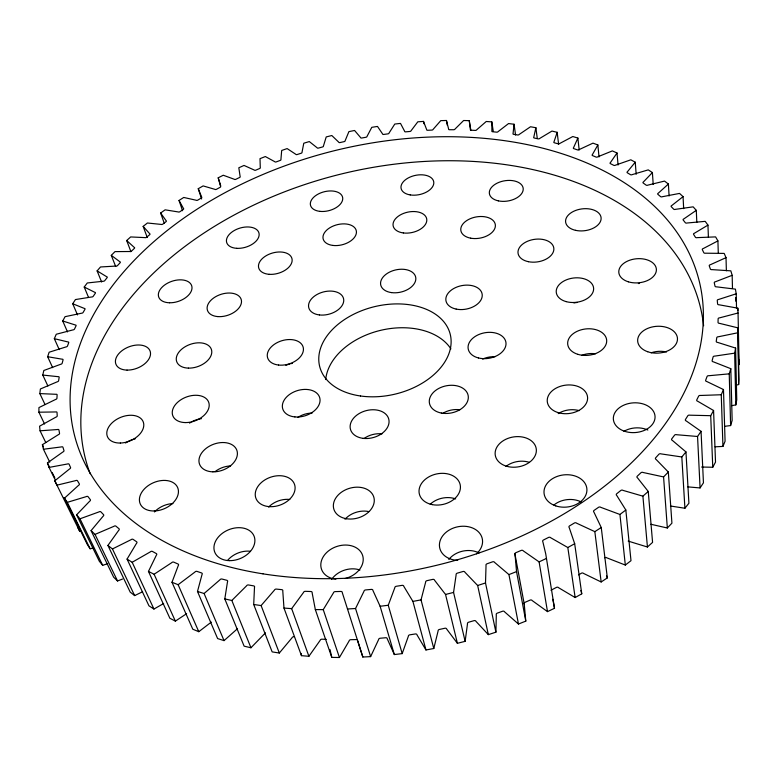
<?xml version="1.0" encoding="UTF-8"?>
<svg xmlns="http://www.w3.org/2000/svg" width="778" height="778" viewBox="0 0 778 778"><rect width="100%" height="100%" fill="white"/><g stroke="black" fill="none" stroke-linecap="round" stroke-linejoin="round"><path stroke-width="1.17" d="M44.57 424L38.9 412.204L38.939 407.584L55.608 399.454A1.361 0.846 -23.7 0 0 56.94 398.258L57.115 394.913A1.361 0.846 -23.7 0 0 55.87 394.29L39.834 393.59L40.388 388.981L57.212 381.813A1.342 0.827 -23.3 0 0 58.622 380.685L59.157 377.359A1.342 0.827 -23.2 0 0 58.039 376.669L42.78 375.064L43.821 370.493L60.694 364.279A1.323 0.807 -22.9 0 0 62.172 363.229L63.047 359.932A1.323 0.807 -22.8 0 0 62.055 359.183L47.653 356.723L49.14 352.22L65.974 346.939A1.313 0.788 -22.4 0 0 67.501 345.977L68.717 342.728A1.303 0.788 -22.3 0 0 67.842 341.921L54.334 338.673L56.259 334.248L72.957 329.901A1.293 0.768 -21.9 0 0 74.523 329.016L76.04 325.836A1.284 0.768 -21.8 0 0 75.301 324.98L62.726 320.993L65.06 316.675L81.534 313.223A1.274 0.759 -21.4 0 0 83.139 312.425L84.948 309.323A1.274 0.749 -21.3 0 0 84.335 308.428L72.724 303.76L75.437 299.559L91.619 296.982A1.255 0.739 -20.9 0 0 93.243 296.272L95.324 293.257A1.255 0.739 -20.8 0 0 94.838 292.334L84.218 287.033L87.292 282.968L103.104 281.257A1.245 0.729 -20.4 0 0 104.748 280.625L107.092 277.707A1.245 0.72 -20.3 0 0 106.722 276.754L97.114 270.88L100.508 266.971L115.903 266.076A1.225 0.71 -19.9 0 0 117.556 265.531L120.133 262.731A1.225 0.71 -19.8 0 0 119.88 261.758L111.293 255.359L115.008 251.615L129.916 251.518A1.216 0.7 -19.4 0 0 131.56 251.061L134.361 248.377A1.216 0.7 -19.3 0 0 134.224 247.385L126.678 240.519L130.665 236.94L145.039 237.611A1.206 0.69 -18.9 0 0 146.682 237.232L149.677 234.684A1.196 0.69 -18.8 0 0 149.668 233.682L143.162 226.388L147.402 223.004L161.202 224.414A1.196 0.681 -18.3 0 0 162.826 224.113L166.006 221.701A1.186 0.681 -18.2 0 0 166.103 220.689L160.638 213.026L165.121 209.827L178.288 211.947A1.186 0.671 -17.8 0 0 179.893 211.723L183.238 209.457A1.177 0.671 -17.7 0 0 183.452 208.446L179.037 200.452L183.734 197.456L196.231 200.247A1.177 0.661 -17.3 0 0 197.806 200.111L201.308 197.991A1.167 0.661 -17.2 0 0 201.628 196.98L198.254 188.704L203.136 185.913L214.942 189.346A1.167 0.661 -16.8 0 0 216.488 189.287L220.116 187.323A1.167 0.661 -16.7 0 0 220.544 186.321L218.21 177.802L223.267 175.235L234.334 179.28A1.157 0.652 -16.2 0 0 235.841 179.3L239.595 177.491A1.157 0.652 -16.1 0 0 240.12 176.499L238.817 167.785L244.029 165.432L254.328 170.071A1.157 0.652 -15.7 0 0 255.787 170.158L259.648 168.515A1.157 0.652 -15.6 0 0 260.27 167.542L260.008 158.663L265.337 156.543L274.838 161.727A1.148 0.642 -15.2 0 0 276.258 161.892L280.206 160.424A1.148 0.642 -15.1 0 0 280.926 159.461L281.685 150.465L287.131 148.579L295.805 154.297A1.148 0.642 -14.6 0 0 297.167 154.53L301.193 153.227A1.148 0.642 -14.5 0 0 302.01 152.293L303.78 143.22L309.313 141.567L317.132 147.781A1.148 0.642 -14.1 0 0 318.445 148.083L322.53 146.964A1.148 0.642 -14 0 0 323.434 146.05L326.215 136.928L331.817 135.528L338.761 142.199A1.148 0.642 -13.6 0 0 340.005 142.569L344.139 141.635A1.148 0.642 -13.5 0 0 345.131 140.75L348.904 131.628L354.574 130.471L360.603 137.58A1.148 0.642 -13 0 0 361.789 138.017L365.942 137.259A1.148 0.642 -12.9 0 0 367.022 136.413L371.787 127.329L377.486 126.425L382.591 133.942A1.148 0.642 -12.5 0 0 383.7 134.438L387.882 133.874A1.148 0.642 -12.4 0 0 389.039 133.057L394.777 124.052L400.495 123.401L404.638 131.287A1.148 0.652 -12 0 0 405.678 131.852L409.85 131.472A1.148 0.652 -11.9 0 0 411.095 130.704L417.805 121.815L423.514 121.417L426.675 129.654A1.157 0.652 -11.4 0 0 427.628 130.276L431.8 130.091A1.157 0.652 -11.3 0 0 433.113 129.372L440.776 120.629L446.455 120.493L448.624 129.041A1.157 0.652 -10.9 0 0 449.49 129.722L453.632 129.732A1.167 0.661 -10.8 0 0 455.013 129.06L463.62 120.512L469.251 120.648L470.389 129.469A1.167 0.661 -10.4 0 0 471.176 130.208L475.27 130.412A1.167 0.661 -10.3 0 0 476.71 129.79L486.25 121.485L491.813 121.893L493.281 131.433M491.813 121.893L491.9 130.957A1.177 0.671 -9.9 0 0 492.591 131.745L496.627 132.153A1.177 0.671 -9.8 0 0 498.134 131.589L508.569 123.556L514.054 124.247L513.072 133.505A1.186 0.681 -9.3 0 0 513.655 134.341L517.613 134.964A1.186 0.681 -9.2 0 0 519.179 134.458L530.508 126.756L535.877 127.718L537.287 138.562M736.659 385.032L738.643 384.546L738.964 379.557L737.904 327.859L719.465 323.337A1.459 0.963 -2.1 0 1 718.036 322.384L718.123 318.834A1.449 0.953 -2.1 0 1 719.592 317.852L738.05 312.999L737.807 308.176L719.115 304.791A1.439 0.934 -2.3 0 1 717.598 303.945L717.267 300.502A1.439 0.934 -2.4 0 1 718.6 299.472L736.221 293.792L735.414 289.144L716.596 286.849A1.42 0.914 -2.6 0 1 715.001 286.11L714.272 282.803A1.41 0.904 -2.7 0 1 715.468 281.743L732.166 275.315L730.834 270.851L712.026 269.626A1.4 0.885 -3 0 1 710.363 268.994L709.254 265.833A1.391 0.885 -3.1 0 1 710.314 264.744L726.02 257.654L724.192 253.414L705.5 253.2A1.381 0.866 -3.4 0 1 703.789 252.675L702.33 249.67A1.371 0.866 -3.5 0 1 703.244 248.561L717.909 240.898L715.604 236.891L697.146 237.64A1.361 0.846 -3.8 0 1 695.396 237.222L693.606 234.382A1.352 0.836 -3.9 0 1 694.375 233.264L707.951 225.114L705.208 221.351L687.091 223.004A1.342 0.827 -4.2 0 1 685.311 222.693L683.21 220.038A1.332 0.817 -4.3 0 1 683.843 218.91L696.291 210.342L693.149 206.841L675.44 209.35A1.323 0.807 -4.7 0 1 673.651 209.136L671.258 206.666A1.323 0.797 -4.8 0 1 671.754 205.548L683.055 196.639L679.544 193.411L662.341 196.717A1.303 0.788 -5.2 0 1 660.541 196.591L657.887 194.325A1.303 0.778 -5.3 0 1 658.246 193.216L668.39 184.036L664.538 181.079L647.899 185.125A1.284 0.768 -5.6 0 1 646.1 185.096L643.212 183.024A1.284 0.768 -5.7 0 1 643.435 181.935L652.402 172.551L648.249 169.876L632.242 174.603A1.264 0.749 -6.1 0 1 630.452 174.661L627.35 172.794A1.264 0.749 -6.2 0 1 627.447 171.724L635.247 162.203L630.822 159.811L615.486 165.169A1.255 0.739 -6.6 0 1 613.725 165.306L610.429 163.652A1.255 0.729 -6.7 0 1 610.399 162.612L617.022 153.003L612.354 150.903L597.757 156.825A1.235 0.72 -7.2 0 1 596.016 157.049L592.544 155.6A1.235 0.72 -7.2 0 1 592.398 154.598L597.864 144.961L592.982 143.142L579.153 149.59A1.225 0.71 -7.7 0 1 577.441 149.882L573.824 148.647A1.225 0.71 -7.8 0 1 573.561 147.674L577.879 138.066L572.812 136.529L559.781 143.444A1.216 0.7 -8.2 0 1 558.118 143.823L554.374 142.792A1.206 0.7 -8.3 0 1 553.994 141.859L557.184 132.318L551.952 131.074L539.757 138.406A1.196 0.69 -8.7 0 1 538.143 138.844L534.282 138.027A1.196 0.69 -8.8 0 1 533.796 137.142L535.877 127.718M738.643 384.546L737.904 327.859M357.676 640.809L362.84 657.031L370.629 656.622L378.585 639.642A1.546 1.255 -18.7 0 1 380.15 638.242L385.781 637.736A1.546 1.255 -18.3 0 1 387.279 638.874L394.339 654.561L402.187 653.617L408.343 636.316A1.556 1.264 -16.7 0 1 409.773 634.829L415.413 633.953A1.556 1.264 -16.3 0 1 417.057 634.974L425.965 649.97L433.793 648.512L438.082 631.046A1.556 1.264 -14.6 0 1 439.356 629.47L444.948 628.235A1.556 1.264 -14.2 0 1 446.728 629.139L457.406 643.309L465.137 641.335L467.49 623.849A1.556 1.264 -12.5 0 1 468.609 622.225L474.103 620.64A1.556 1.264 -12.1 0 1 476 621.398L488.341 634.634L495.907 632.174L496.306 614.824A1.556 1.255 -10.4 0 1 497.239 613.152L502.598 611.226A1.556 1.255 -10.1 0 1 504.582 611.848L518.469 624.034L525.792 621.116L524.236 604.049L514.89 553.8M265.395 632.835A1.537 1.186 -24.4 0 0 264.919 633.409L250.954 647.763L244.127 646.168L224.803 598.924L227.487 581.827A1.585 1.177 -24.1 0 0 226.865 580.291L221.934 579.026A1.575 1.177 -24.2 0 0 219.873 579.873L204.099 593.497L197.486 591.475L202.017 574.543A1.575 1.157 -24.7 0 0 201.59 572.958L196.97 571.383A1.566 1.148 -24.8 0 0 194.879 572.102L178.133 584.706L171.987 582.265L178.25 565.625A1.556 1.128 -25.2 0 0 178.016 564.011L173.737 562.134A1.556 1.128 -25.3 0 0 171.646 562.727L154.102 574.252L148.462 571.422L156.359 555.191A1.546 1.099 -25.5 0 0 156.32 553.566L152.41 551.427A1.546 1.099 -25.5 0 0 150.329 551.874L132.172 562.28L127.067 559.09L136.471 543.394A1.537 1.079 -25.7 0 0 136.607 541.76L133.096 539.378A1.527 1.07 -25.7 0 0 131.044 539.699L112.45 548.947L107.918 545.436L118.684 530.363A1.517 1.05 -25.7 0 0 118.995 528.739L115.893 526.142A1.517 1.041 -25.7 0 0 113.889 526.336L95.033 534.398L91.075 530.625L103.075 516.242A1.498 1.021 -25.7 0 0 103.552 514.647L100.868 511.866A1.498 1.021 -25.7 0 0 98.923 511.934L79.969 518.809L76.604 514.803L89.684 501.197A1.478 0.992 -25.6 0 0 90.326 499.641L88.06 496.695A1.478 0.992 -25.6 0 0 86.193 496.646L67.287 502.345L64.506 498.144L78.529 485.375A1.459 0.973 -25.4 0 0 79.317 483.858L77.479 480.775A1.459 0.963 -25.4 0 0 75.699 480.619L56.989 485.161L54.8 480.804L69.621 468.91A1.449 0.943 -25.2 0 0 70.535 467.442L69.116 464.262A1.439 0.943 -25.1 0 0 67.433 463.999L49.053 467.413L47.439 462.939L62.921 451.96A1.43 0.924 -24.9 0 0 63.961 450.55L62.96 447.292A1.42 0.914 -24.8 0 0 61.374 446.922L43.432 449.246L42.391 444.685L58.389 434.649A1.4 0.895 -24.5 0 0 59.536 433.297L58.943 429.991A1.4 0.895 -24.4 0 0 57.465 429.534L40.067 430.798L39.581 426.188L55.977 417.105A1.381 0.875 -24.1 0 0 57.222 415.831L57.018 412.486A1.381 0.866 -24.1 0 0 55.656 411.951L38.9 412.204M495.907 632.174L485.511 582.965L486.036 565.489A1.614 1.264 -10.8 0 1 487.009 563.797L492.571 561.823A1.614 1.264 -10.4 0 1 494.623 562.436L508.938 574.592L518.469 624.034M731.719 405.659L735.832 404.891L736.756 399.804L735.599 348.077L717.569 342.388A1.478 0.992 -1.9 0 1 716.246 341.328L716.762 337.691A1.468 0.982 -1.9 0 1 718.357 336.767L737.563 332.828M735.832 404.891L734.646 353.163L735.599 348.077M465.137 641.335L453.564 592.428L456.132 574.796A1.614 1.264 -12.6 0 1 457.289 573.153L462.998 571.509A1.614 1.264 -12.3 0 1 464.952 572.268L477.653 585.494L488.341 634.634M725.32 426.237L730.62 425.566L732.147 420.421L730.814 368.694L713.338 361.819A1.498 1.011 -1.7 0 1 712.142 360.652L713.105 356.956A1.488 1.011 -1.7 0 1 714.817 356.1L734.646 353.163M730.62 425.566L729.239 373.848L730.814 368.694M433.793 648.512L421.034 599.877L425.615 582.255A1.614 1.274 -14.5 0 1 426.947 580.67L432.753 579.386A1.614 1.274 -14.2 0 1 434.581 580.271L445.541 594.46L457.406 643.309M715.089 446.805L722.937 446.416L725.077 441.233L723.482 389.545L706.725 381.483A1.507 1.041 -1.7 0 1 705.656 380.228L707.076 376.494A1.507 1.041 -1.7 0 1 708.914 375.716L729.239 373.848M722.937 446.416L721.264 394.747L723.482 389.545M402.187 653.617L388.251 605.255L394.786 587.798A1.614 1.264 -16.4 0 1 396.274 586.281L402.119 585.357A1.614 1.264 -16.1 0 1 403.811 586.379L412.914 601.413L425.965 649.97M701.61 467.033L712.755 467.257L715.517 462.093L713.572 410.492L697.691 401.244A1.527 1.07 -1.7 0 1 696.767 399.892L698.644 396.148A1.527 1.06 -1.7 0 1 700.589 395.467L721.264 394.747M712.755 467.257L710.713 415.685L713.572 410.492M370.629 656.622L355.546 608.513L363.948 591.368A1.605 1.255 -18.2 0 1 365.582 589.938L371.407 589.393A1.605 1.264 -17.9 0 1 372.944 590.521L380.121 606.266L394.339 654.561M224.803 598.924L231.834 600.48L246.451 585.941A1.585 1.196 -23.4 0 1 248.464 584.959L253.667 585.883A1.585 1.196 -23.3 0 1 254.484 587.371L253.706 604.487L261.107 605.566L274.391 590.181A1.595 1.216 -22.4 0 1 276.346 589.082L281.782 589.656A1.595 1.216 -22.2 0 1 282.784 591.076L283.98 608.065L291.662 608.639L303.469 592.535A1.605 1.235 -21.2 0 1 305.326 591.319L310.947 591.523A1.605 1.235 -21 0 1 312.143 592.855L315.333 609.582L331.788 657.4L339.432 657.507L349.089 640.994A1.546 1.245 -20.5 0 1 350.781 639.691L356.334 639.565A1.546 1.245 -20.1 0 1 357.559 640.168M687.771 486.882L700.074 487.932L703.448 482.827L701.056 431.343L686.225 420.937A1.546 1.099 -1.8 0 1 685.457 419.498L687.801 415.783A1.537 1.089 -1.8 0 1 689.823 415.189L710.713 415.685M700.074 487.932L697.555 436.487L701.056 431.343M339.432 657.507L323.249 609.641L333.412 592.943A1.605 1.245 -19.8 0 1 335.172 591.611L340.92 591.445A1.605 1.245 -19.5 0 1 342.291 592.69L362.84 657.031M283.98 608.065L301.465 655.669L308.905 656.292L320.137 640.382A1.546 1.225 -22 0 1 321.927 639.185L326.274 639.38M670.451 506.011L684.912 508.248L688.909 503.249L685.963 451.921L672.328 440.377A1.556 1.118 -2.1 0 1 671.745 438.86L674.536 435.203A1.556 1.118 -2 0 1 676.646 434.727L697.555 436.487M684.912 508.248L681.82 456.968L685.963 451.921M253.706 604.487L272.154 651.896L279.321 653.024L292.003 637.834A1.537 1.206 -23.3 0 1 293.88 636.754M650.904 524.265L667.339 527.999L671.92 523.166L668.331 472.032L656.068 459.409A1.566 1.148 -2.5 0 1 655.66 457.824L658.898 454.255A1.566 1.138 -2.4 0 1 661.067 453.895L681.82 456.968M667.339 527.999L663.576 476.924L668.331 472.032M237.475 628.721L224.035 640.625L217.607 638.563L197.486 591.475M628.216 541.109L647.432 547.012L652.577 542.373L648.249 491.463L637.493 477.828A1.575 1.167 -3.1 0 1 637.279 476.185L640.946 472.742A1.575 1.167 -3 0 1 643.153 472.509L663.576 476.924M647.432 547.012L642.9 496.16L648.249 491.463M211.295 622.108L198.779 631.697L192.788 629.217L171.987 582.265M604.642 557.777A1.537 1.206 -3.7 0 1 606.811 557.826L625.317 565.061L630.997 560.685L625.833 510.018L616.73 495.45A1.585 1.196 -3.9 0 1 616.711 493.767L620.786 490.49A1.585 1.186 -3.7 0 1 623.022 490.393L642.9 496.16M578.618 574.903L581.39 573.23A1.546 1.225 -5 0 1 583.539 573.425L601.161 581.973L607.336 577.898L601.248 527.503L593.915 512.099A1.595 1.216 -4.8 0 1 594.091 510.387L598.545 507.305A1.595 1.206 -4.6 0 1 600.791 507.344L619.93 514.462L625.833 510.018M186.623 613.667L175.371 621.126L169.867 618.257L148.462 571.422M551.019 590.405A1.546 1.235 -6.7 0 1 551.583 589.918L556.484 587.39A1.546 1.235 -6.4 0 1 558.604 587.73L575.146 597.553L581.759 593.818L574.679 543.715L569.214 527.591A1.605 1.225 -6 0 1 569.603 525.86L574.397 523.01A1.595 1.225 -5.8 0 1 576.624 523.195L594.839 531.646L601.248 527.503M163.662 603.514L153.947 609.048L148.958 605.829L127.067 559.09M524.236 604.049A1.546 1.255 -8.5 0 1 524.985 602.337L530.139 600.101A1.546 1.245 -8.1 0 1 532.201 600.587L547.498 611.625L554.5 608.279L545.728 553.848L542.85 541.76A1.605 1.245 -7.4 0 1 543.433 540.02L548.529 537.442A1.605 1.245 -7.1 0 1 550.717 537.763L567.814 547.518L574.679 543.715M142.588 591.766L134.643 595.608L130.189 592.087L107.918 545.436M525.792 621.116L516.543 571.606L515.036 554.442A1.605 1.255 -9 0 1 515.814 552.72L521.172 550.425A1.605 1.255 -8.7 0 1 523.302 550.892L539.096 561.891L546.36 558.468M508.938 574.592L516.543 571.606M91.075 530.625L113.637 577.179L117.536 580.981L122.545 579.036M76.604 514.803L99.341 561.288L102.677 565.314L107.695 563.69M477.653 585.494L485.511 582.965M64.506 498.144L87.35 544.551L90.112 548.772L93.097 547.994M445.541 594.46L453.564 592.428M412.914 601.413L421.034 599.877M380.121 606.266L388.251 605.255M347.484 608.989L355.546 608.513M315.333 609.582L323.249 609.641M77.635 527.144L79.833 531.52L54.8 480.804M67.287 502.345L90.112 548.772M47.439 462.939L49.559 467.238M52.204 472.625L54.849 478.003M49.053 467.413L55.413 480.327M63.884 497.55L64.944 499.709M43.432 449.246L49.753 462.142M79.969 518.809L102.677 565.314M42.391 444.685L43.442 446.835M40.067 430.798L45.814 442.604M95.033 534.398L117.536 580.981M112.45 548.947L134.643 595.608M39.834 393.59L45.036 404.55M42.78 375.064L47.896 386.005M132.172 562.28L153.947 609.048M47.653 356.723L52.661 367.663M154.102 574.252L175.371 621.126M54.334 338.673L59.235 349.594M62.726 320.993L67.511 331.905M178.133 584.706L198.779 631.697M72.724 303.76L77.499 314.915M204.099 593.497L224.035 640.625M84.218 287.033L88.4 297.07M231.834 600.48L250.954 647.763M97.114 270.88L101.626 282.025M111.293 255.359L115.679 266.504M606.509 575.749L607.336 577.898M261.107 605.566L279.321 653.024M126.678 240.519L130.918 251.654M143.162 226.388L147.256 237.533M291.662 608.639L308.905 656.292M160.638 213.026L164.284 223.305M179.037 200.452L182.548 210.731M198.254 188.704L201.628 198.993M218.21 177.802L220.728 185.816M331.788 657.4L330.028 649.611M580.894 590.473L581.759 593.818M552.827 599.303L554.5 608.279M423.514 121.417L423.961 123.77M446.455 120.493L447.301 125.219M539.096 561.891L547.498 611.625M469.251 120.648L470.836 130.14M567.814 547.518L575.146 597.553M301.125 653.394L301.465 655.669M514.054 124.247L515.581 135.032M594.839 531.646L601.161 581.973M557.184 132.318L558.585 144.134M577.879 138.066L579.163 149.95M619.93 514.462L625.317 565.061M597.864 144.961L599.021 156.913M617.022 153.003L618.063 165.024M635.247 162.203L636.171 174.291M652.402 172.551L653.209 184.415M668.39 184.036L669.09 195.968M683.055 196.639L683.668 208.64M738.867 359.806L739.1 364.649L738.05 312.999M696.291 210.342L696.816 222.401M707.951 225.114L708.398 237.222M717.909 240.898L718.279 252.782M726.02 257.654L726.38 270.773M732.166 275.315L732.477 288.473M737.807 308.176L737.855 310.578M736.221 293.792L736.523 308.185M735.599 297.527L735.677 301.125M227.73 560.209A20.88 15.511 -23 0 1 250.351 551.262M154.462 511.943A20.082 14.111 -24 0 1 172.93 503.59M125.511 442.993A19.071 12.701 -23.2 0 1 135.207 438.841M638.339 283.523A18.584 12.117 -5 0 1 639.497 283.435M651.098 352.823A19.625 13.44 -3.6 0 1 666.532 352.006M623.927 431.323A20.549 14.889 -3.6 0 1 647.85 430.02M553.926 505.01A21.152 16.144 -6.2 0 1 581.536 502.102M448.809 559.45A21.395 16.805 -12 0 1 479.073 552.944M268.604 507.071A20.189 14.733 -20 0 1 289.786 499.466M215.078 471.624A19.606 13.751 -21.2 0 1 230.609 465.925M189.54 423.106A18.876 12.711 -20.9 0 1 190.503 422.493M191.505 421.909A18.876 12.711 -20.9 0 1 201.414 418.671M573.911 302.963A18.516 12.263 -6.9 0 1 577.325 302.457M581.604 355.381A19.275 13.265 -6.2 0 1 595.578 353.805M558.225 413.614A19.946 14.305 -6.6 0 1 579.202 410.638M505.953 466.421A20.403 15.152 -8.8 0 1 529.38 462.336M430.195 504.27A20.598 15.57 -12.7 0 1 455.675 498.922M297.799 417.446A19.022 13.207 -17.3 0 1 312.114 413.06M285.857 365.378A18.283 12.195 -17.1 0 1 290.136 363.88M291.244 363.618A18.283 12.195 -17.1 0 1 292.353 363.404M482.632 359.086A18.857 12.973 -9.9 0 1 495.071 356.694M442.672 413.41A19.421 13.839 -11.6 0 1 459.769 409.753M331.584 579.454A21.307 16.552 -18.9 0 1 359.961 570.011M345.004 519.237A20.52 15.414 -17 0 1 368.753 511.564M363.958 438.568A19.489 13.946 -15.1 0 1 381.979 433.871M325.71 379.538A66.218 45.075 -13.7 0 1 379.985 330.494A66.218 45.075 -13.7 0 1 450.89 348.865M90.16 473.724A316.685 214.213 -13.7 0 1 343.02 173.572A316.685 214.213 -13.7 0 1 703.613 325.758M335.892 579.211A21.687 16.571 -18.6 0 1 325.36 553.897A21.687 16.571 -18.6 0 1 360.35 551.262A21.687 16.571 -18.6 0 1 345.228 578.501M457.707 560.355A21.774 16.824 -12.1 0 1 440.786 539.037A21.774 16.824 -12.1 0 1 472.547 527.99A21.774 16.824 -12.1 0 1 476.467 553.829M360.486 395.983A67.229 44.92 -13.7 0 0 450.433 335.153A67.229 44.92 -13.7 0 0 343.925 319.943A67.229 44.92 -13.7 0 0 360.486 395.983M363.151 438.345A19.81 13.916 -15 0 0 388.728 419.002A19.81 13.916 -15 0 0 356.908 415.053A19.81 13.916 -15 0 0 363.151 438.345M346.541 518.751A20.87 15.414 -16.8 0 0 374.024 497.949A20.87 15.414 -16.8 0 0 340.881 492.62A20.87 15.414 -16.8 0 0 346.541 518.751M441.359 413.05A19.742 13.809 -11.7 0 0 468.161 395.535A19.742 13.809 -11.7 0 0 436.896 389.545A19.742 13.809 -11.7 0 0 441.359 413.05M478.48 357.958A19.149 12.934 -10.1 0 0 505.992 342.962A19.149 12.934 -10.1 0 0 476.622 335.59A19.149 12.934 -10.1 0 0 478.48 357.958M456.171 309.09A18.39 11.942 -10.8 0 0 482.195 294.463A18.39 11.942 -10.8 0 0 453.769 288.502A18.39 11.942 -10.8 0 0 456.171 309.09M391.538 292.606A17.913 11.388 -12.8 0 0 415.676 277.124A17.913 11.388 -12.8 0 0 387.366 273.331A17.913 11.388 -12.8 0 0 391.538 292.606M319.408 314.944A17.982 11.466 -15.1 0 0 343.594 298.82A17.982 11.466 -15.1 0 0 315.401 295.475A17.982 11.466 -15.1 0 0 319.408 314.944M278.612 365.047A18.555 12.147 -17 0 0 303.264 347.591A18.555 12.147 -17 0 0 274.167 344.44A18.555 12.147 -17 0 0 278.612 365.047M294.891 416.92A19.324 13.168 -17.2 0 0 319.748 397.821A19.324 13.168 -17.2 0 0 288.969 394.884A19.324 13.168 -17.2 0 0 294.891 416.92M432.296 504.63A20.948 15.579 -12.7 0 0 460.187 484.733A20.948 15.579 -12.7 0 0 426.694 478.237A20.948 15.579 -12.7 0 0 432.296 504.63M506.974 466.353A20.743 15.152 -9 0 0 536.295 449.139A20.743 15.152 -9 0 0 503.95 440.28A20.743 15.152 -9 0 0 506.974 466.353M558.439 412.71A20.267 14.286 -6.9 0 0 587.575 397.208A20.267 14.286 -6.9 0 0 556.241 388.057A20.267 14.286 -6.9 0 0 558.439 412.71M577.85 354.33A19.586 13.236 -6.4 0 0 606.694 340.579A19.586 13.236 -6.4 0 0 577.004 331.379A19.586 13.236 -6.4 0 0 577.85 354.33M566.131 301.621A18.798 12.224 -7.1 0 0 593.633 288.385A18.798 12.224 -7.1 0 0 565.013 280.45A18.798 12.224 -7.1 0 0 566.131 301.621M528.437 261.7A18.059 11.369 -8.5 0 0 553.79 247.968A18.059 11.369 -8.5 0 0 525.539 242.221A18.059 11.369 -8.5 0 0 528.437 261.7M470.651 238.175A17.486 10.766 -10.2 0 0 495.333 224.745A17.486 10.766 -10.2 0 0 468.249 219.668A17.486 10.766 -10.2 0 0 470.651 238.175M403.344 232.943A17.145 10.415 -12.2 0 0 426.684 218.783A17.145 10.415 -12.2 0 0 399.727 215.273A17.145 10.415 -12.2 0 0 403.344 232.943M332.887 245.43A17.067 10.338 -14.2 0 0 356.353 231.047A17.067 10.338 -14.2 0 0 329.872 227.74A17.067 10.338 -14.2 0 0 332.887 245.43M269.149 274.313A17.272 10.542 -16.1 0 0 291.964 258.636A17.272 10.542 -16.1 0 0 264.802 256.575A17.272 10.542 -16.1 0 0 269.149 274.313M217.859 316.597A17.729 11.009 -18 0 0 241.345 300.007A17.729 11.009 -18 0 0 213.736 297.916A17.729 11.009 -18 0 0 217.859 316.597M188.402 368.12A18.39 11.738 -19.6 0 0 211.431 349.536A18.39 11.738 -19.6 0 0 182.237 348.739A18.39 11.738 -19.6 0 0 188.402 368.12M185.145 422.571A19.168 12.672 -20.7 0 0 208.776 402.489A19.168 12.672 -20.7 0 0 178.279 401.701A19.168 12.672 -20.7 0 0 185.145 422.571M212.9 471.838A19.917 13.732 -20.9 0 0 236.823 450.209A19.917 13.732 -20.9 0 0 204.77 449.499A19.917 13.732 -20.9 0 0 212.9 471.838M269.392 506.643A20.52 14.724 -19.8 0 0 294.59 484.577A20.52 14.724 -19.8 0 0 261.534 482.379A20.52 14.724 -19.8 0 0 269.392 506.643M555.764 505.895A21.521 16.153 -6.5 0 0 586.894 489.012A21.521 16.153 -6.5 0 0 553.722 477.974A21.521 16.153 -6.5 0 0 555.764 505.895M624.51 431.245A20.889 14.879 -4 0 0 655.047 416.395A20.889 14.879 -4 0 0 623.032 405.513A20.889 14.879 -4 0 0 624.51 431.245M647.685 351.734A19.936 13.411 -3.9 0 0 677.482 338.897A19.936 13.411 -3.9 0 0 647.539 328.472A19.936 13.411 -3.9 0 0 647.685 351.734M628.342 281.811A18.866 12.069 -5.2 0 0 656.399 269.645A18.866 12.069 -5.2 0 0 628.011 260.883A18.866 12.069 -5.2 0 0 628.342 281.811M575.428 230.307A17.865 10.989 -7.2 0 0 601.093 217.733A17.865 10.989 -7.2 0 0 573.522 211.363A17.865 10.989 -7.2 0 0 575.428 230.307M498.377 200.87A17.106 10.24 -9.5 0 0 523.215 188.694A17.106 10.24 -9.5 0 0 497.23 183.112A17.106 10.24 -9.5 0 0 498.377 200.87M410.23 194.918A16.649 9.822 -11.8 0 0 433.764 182.052A16.649 9.822 -11.8 0 0 408.158 177.997A16.649 9.822 -11.8 0 0 410.23 194.918M319.933 211.363A16.552 9.735 -14.3 0 0 342.66 197.554A16.552 9.735 -14.3 0 0 316.986 194.743A16.552 9.735 -14.3 0 0 319.933 211.363M236.677 248.318A16.815 9.968 -16.7 0 0 258.996 233.176A16.815 9.968 -16.7 0 0 232.71 231.484A16.815 9.968 -16.7 0 0 236.677 248.318M169.575 302.778A17.417 10.542 -19 0 0 191.719 285.847A17.417 10.542 -19 0 0 164.236 285.302A17.417 10.542 -19 0 0 169.575 302.778M127.028 370.095A18.312 11.446 -21.2 0 0 150.261 351.578A18.312 11.446 -21.2 0 0 121.64 350.956A18.312 11.446 -21.2 0 0 127.028 370.095M120.347 443.032A19.362 12.662 -22.9 0 0 143.21 421.812A19.362 12.662 -22.9 0 0 112.324 422.61A19.362 12.662 -22.9 0 0 120.347 443.032M154.336 510.971A20.413 14.092 -23.7 0 0 177.656 487.592A20.413 14.092 -23.7 0 0 144.776 488.516A20.413 14.092 -23.7 0 0 154.336 510.971M229.461 560.646A21.23 15.521 -22.6 0 0 254.105 536.227A21.23 15.521 -22.6 0 0 219.668 535.614A21.23 15.521 -22.6 0 0 229.461 560.646M262.993 573.843A321.742 213.512 -13.7 0 0 701.027 289.494A321.742 213.512 -13.7 0 0 196.192 209.759A321.742 213.512 -13.7 0 0 262.993 573.843"/></g></svg>
